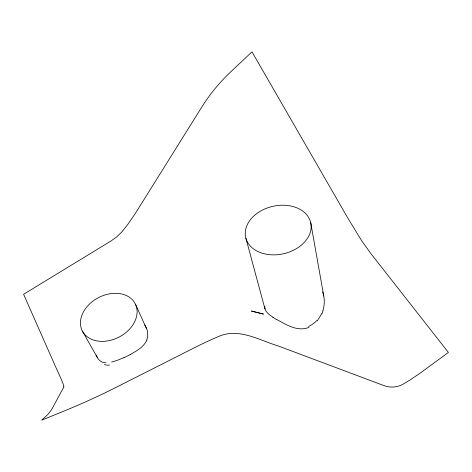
<?xml version="1.0" encoding="UTF-8"?>
<svg xmlns="http://www.w3.org/2000/svg" width="472" height="472" viewBox="0 0 472 472"><rect width="100%" height="100%" fill="white"/><g stroke="black" fill="none" stroke-linecap="round" stroke-linejoin="round"><path stroke-width="0.71" d="M264.774 306.481C264.338 311.732 269.571 314.895 273.365 317.438M146.78 340.1L147.754 336.288L147.364 330.53L135.665 304.629A29.748 22.255 -27.3 0 0 87.585 306.033A29.748 22.255 -27.3 0 0 103.102 341.356A29.748 22.255 -27.3 0 0 135.665 304.629M321.668 313.856L317.332 320.83M130.219 354.525C136.048 351.262 142.391 347.811 145.925 341.893A25.075 18.851 26.6 0 0 146.88 340.153M308.948 327.385C297.625 332.017 286.091 324.624 276.397 319.296M123.994 357.593L116.826 360.508L111.563 362.071M106.064 362.773C102.542 362.927 99.155 360.933 97.503 357.835L82.447 331.167M144.792 325.025L146.745 328.654M97.503 357.835L96.164 354.962M322.612 291.95C324.382 296.687 324.712 301.891 323.816 306.847A32.657 29.506 -36.4 0 1 322.83 310.782M245.912 238.348L265.01 309.048M310.759 222.843A33.347 24.314 -12.8 0 1 266.356 254.225A33.347 24.314 -12.8 0 1 257.482 213.061A33.347 24.314 -12.8 0 1 310.759 222.843L323.774 296.027M276.061 319.278A16.88 2.372 28.2 0 1 272.875 317.308M316.889 320.47A27.866 25.753 -1.4 0 1 308.487 326.547M323.037 310.836A32.633 30.987 -12.2 0 1 321.904 313.945M109.469 365.098A34.232 14.803 -41.6 0 1 104.424 364.579M130.272 354.56A22.025 4.336 -26.9 0 1 123.965 357.676M63.862 386.94L51.448 409.873L47.92 414.398L41.707 420.168L61.979 411.908A1389.987 1008.965 49.1 0 0 89.71 399.996A888.564 755.471 39.5 0 0 116.407 387.211L193.88 348.012A219.598 107.238 -30.9 0 1 219.492 336.093C239.51 327.91 259.671 340.365 278.58 346.088L383.583 385.453C390.031 388.025 397.56 387.512 403.513 383.901A103.964 51.89 -38.2 0 0 410.587 379.612L419.98 373.269L448.4 352.454L370.662 253.299L361.865 241.033L348.46 219.173L251.989 51.831L230.401 72.192C219.303 82.677 209.527 94.571 201.485 107.557L135.482 213.22L127.989 224.165L121.723 232.047L116.625 236.944L111.121 240.903L23.6 294.28L53.82 362.72A117.947 8.455 63.1 0 0 60.681 377.895L63.319 384.308L63.862 386.94M263.382 314.075L251.493 311.042L263.382 314.075"/></g></svg>
